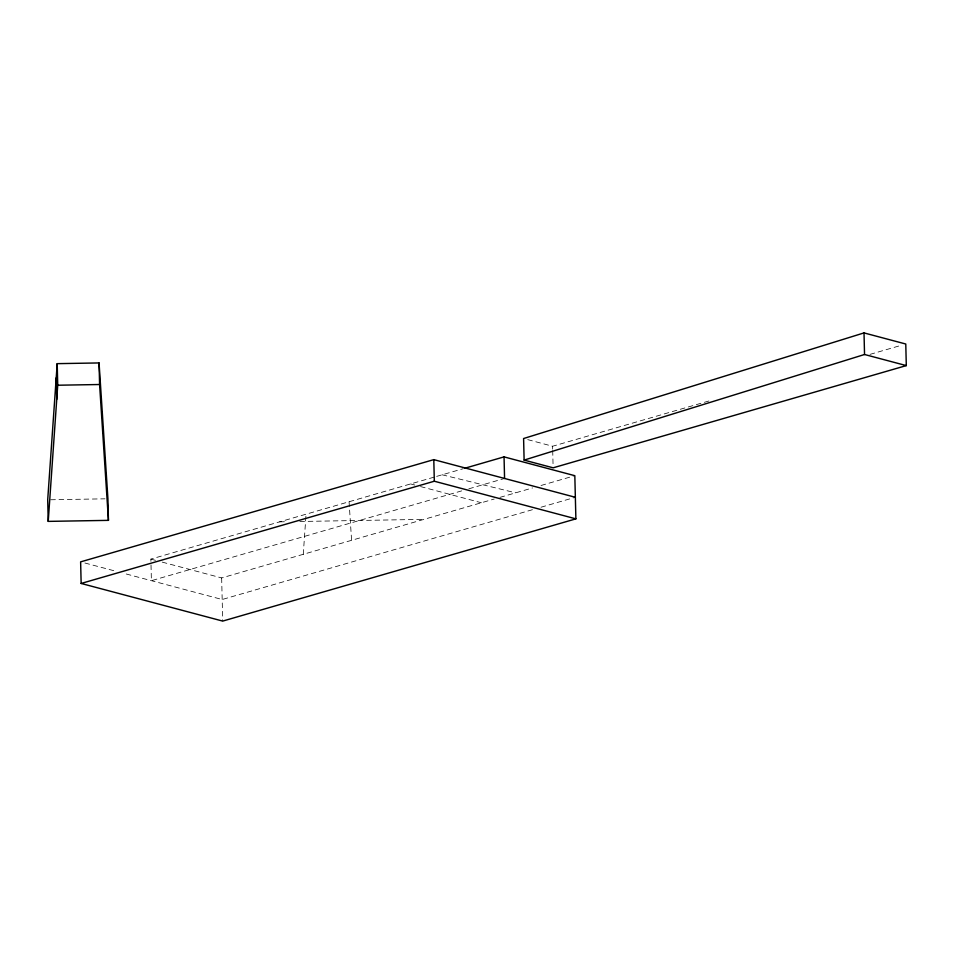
<?xml version="1.0" encoding="UTF-8"?>
<svg xmlns="http://www.w3.org/2000/svg" width="954" height="954" viewBox="0 0 954 954"><rect width="100%" height="100%" fill="white"/><g stroke="black" fill="none" stroke-linecap="round" stroke-linejoin="round"><path stroke-width="0.72" stroke-dasharray="4.77 3.58" d="M303.265 554.31L306.067 514.194M461.676 490.881L151.4 580.688L150.875 559.116L435.31 476.785M436.682 476.38L463.262 468.688M527.729 439.627L552.604 446.245L711.314 400.298M870.024 354.363L901.482 345.253M468.831 488.806L504.571 478.467M162.204 562.121L221.65 577.933L494.232 499.025M499.956 497.368L532.57 487.935M541.013 485.491L573.414 476.106M532.451 509.698L222.175 599.506L124.95 573.652M541.037 507.218L573.914 497.69M50.634 499.765L104.988 498.823M279.641 521.838L286.832 521.719M299.806 521.492L423.993 519.358M442.167 474.794L515.661 492.824M410.602 483.928L414.847 485.061M420.511 486.564L481.376 502.746M150.875 559.116L156.539 560.618M84.918 563.015L116.376 571.374M349.069 501.744L351.585 540.322M552.604 446.245L552.676 449.119M552.712 450.562L553.058 464.944M221.65 577.933L222.711 621.09"/><path stroke-width="1.43" d="M57.204 363.653L47.7 499.813L48.225 521.385L108.446 520.359L107.921 498.775L99.061 362.937L57.204 363.653L57.729 385.225L48.225 521.385M864.014 332.91L523.591 438.53L524.116 460.102L553.129 467.818L906.3 365.597L905.775 344.012L864.014 332.91L864.539 354.494L906.3 365.597M524.116 460.102L864.539 354.494M575.345 497.284L433.796 459.637L80.625 561.87L81.15 583.454L222.711 621.09L575.882 518.857L574.821 475.7L504.046 456.883L464.67 468.283M81.15 583.454L434.32 481.221L575.882 518.857M57.729 385.225L99.586 384.51L108.446 520.359M504.046 456.883L504.571 478.467M433.796 459.637L434.32 481.221M99.061 362.937L99.586 384.51M56.214 377.832L56.739 399.416"/></g></svg>
